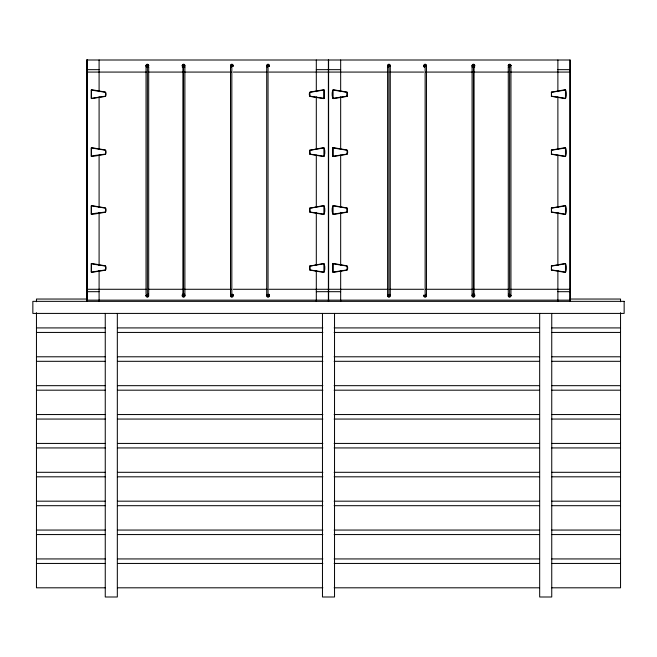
<?xml version="1.0" encoding="UTF-8"?>
<svg xmlns="http://www.w3.org/2000/svg" width="657" height="657" viewBox="0 0 657 657"><rect width="100%" height="100%" fill="white"/><g stroke="black" fill="none" stroke-linecap="round" stroke-linejoin="round"><path stroke-width="0.99" d="M86.79 301.349L87.036 60.001L87.028 301.349L87.02 291.692L99.092 291.692M87.159 60.001L86.921 301.349L86.896 60.001L570.186 60.001L570.186 301.349M146.7 296.603L146.7 295.658L148.03 295.658L147.874 294.361M147.365 296.759L147.365 64.591M148.03 296.603L148.03 295.658M182.901 296.603L182.901 295.658L184.231 295.658L184.075 294.361M183.566 296.759L183.566 64.591M184.231 296.603L184.231 295.658M231.165 296.603L231.165 295.658L232.496 295.658L232.34 294.361M231.831 296.759L231.831 64.591M232.496 296.603L232.496 295.658M230.681 295.133L231.165 294.648L230.5 295.798L231.001 294.755L230.681 295.133A1.33 1.33 0 0 0 231.831 297.128A1.33 1.33 0 0 0 232.989 295.133L232.66 294.755L233.161 295.798C232.159 294.681 233.268 294.09 232.496 294.361M267.374 296.603L267.374 295.658L268.705 295.658L268.549 294.361M268.04 296.759L268.04 64.591M268.705 296.603L268.705 295.658M266.882 295.133L266.709 295.798L267.21 294.755L266.882 295.133A1.33 1.33 0 0 0 268.04 297.128A1.33 1.33 0 0 0 269.189 295.133L268.869 294.755L269.37 295.798C268.36 294.681 269.469 294.09 268.705 294.361M388.271 296.603L388.271 295.658L389.601 295.658L389.445 294.361M388.936 296.759L388.936 64.591M389.601 296.603L389.601 295.658M424.471 296.603L424.471 295.658L425.802 295.658L425.646 294.361M425.136 296.759L425.136 64.591M425.802 296.603L425.802 295.658M472.744 296.603L472.744 295.658L474.075 295.658L473.919 294.361M473.41 296.759L473.41 64.591M474.075 296.603L474.075 295.658M508.945 296.603L508.945 295.658L510.275 295.658L510.119 294.361M509.61 296.759L509.61 64.591M510.275 296.603L510.275 295.658M91.504 90.017L91.504 98.328M91.504 147.94L91.504 156.251M91.504 205.863L91.504 214.174M91.504 263.786L91.504 272.097M323.901 98.328L323.901 90.017M323.901 156.251L323.901 147.94M333.074 90.017L333.074 98.328M323.901 214.174L323.901 205.863M333.074 147.94L333.074 156.251M323.901 272.097L323.901 263.786M333.074 205.863L333.074 214.174M333.074 263.786L333.074 272.097M565.472 98.328L565.472 90.017M565.472 156.251L565.472 147.94M565.472 214.174L565.472 205.863M565.472 272.097L565.472 263.786M91.216 90.066L91.159 98.024L91.602 98.607L105.284 96.431C106.377 95.684 106.368 92.801 105.292 92.046L91.865 89.722L91.216 90.066L105.646 92.333M91.216 263.835L91.159 271.801L91.602 272.376L105.284 270.208C106.377 269.452 106.368 266.57 105.292 265.814L91.865 263.49L91.216 263.835L105.646 266.11M184.765 66.127L184.231 66.702L184.896 65.552M472.744 294.648L472.079 295.798L472.744 294.648L472.26 295.133A1.33 1.33 0 0 0 473.41 297.128A1.33 1.33 0 0 0 474.559 295.133L474.239 294.755L474.74 295.798L474.075 294.648L474.075 66.743L474.74 65.552M309.669 150.289L309.849 154.247L323.54 156.547C325.272 156.095 325.289 148.08 323.531 147.644L309.669 150.289L324.09 147.94M309.669 208.212L309.849 212.17L323.54 214.469C325.272 214.018 325.289 206.002 323.531 205.567L309.669 208.212L324.09 205.863M309.669 266.134L309.849 270.093L323.54 272.392C325.272 271.941 325.289 263.925 323.531 263.49L309.669 266.134L324.09 263.786M347.298 96.111L347.118 92.152L333.436 89.722C331.686 90.157 331.695 98.172 333.436 98.624L346.863 96.431L347.372 95.84M347.298 211.956L347.118 207.998L333.436 205.567C331.686 206.002 331.695 214.018 333.436 214.469L346.863 212.277L347.372 211.685M148.03 66.702L148.696 65.552L148.195 66.595M269.189 66.217L269.37 65.552L269.189 66.217A1.33 1.33 0 0 0 268.04 64.222A1.33 1.33 0 0 0 266.882 66.217L267.21 66.595M390.094 66.217L390.266 65.552L390.094 66.217A1.33 1.33 0 0 0 388.936 64.222A1.33 1.33 0 0 0 387.786 66.217L388.106 66.595M387.786 295.133L387.605 295.798L388.106 294.755L387.786 295.133A1.33 1.33 0 0 0 388.936 297.128A1.33 1.33 0 0 0 390.094 295.133L390.266 295.798M423.987 295.133L423.806 295.798L423.987 295.133A1.33 1.33 0 0 0 425.136 297.128A1.33 1.33 0 0 0 426.294 295.133L425.974 294.755L426.467 295.798L426.294 295.133M232.989 66.217L233.161 65.552L232.989 66.217A1.33 1.33 0 0 0 231.831 64.222A1.33 1.33 0 0 0 230.681 66.217L231.001 66.595L230.5 65.552L231.165 66.702M426.294 66.217L426.467 65.552L425.974 66.595L426.294 66.217A1.33 1.33 0 0 0 425.136 64.222A1.33 1.33 0 0 0 423.987 66.217L424.307 66.595M474.239 66.595L474.609 66.135M551.428 92.152L551.428 96.324L565.119 98.624C566.851 98.172 566.86 90.157 565.11 89.722L551.42 92.152M551.428 150.075L551.428 154.247L565.119 156.547C566.851 156.095 566.86 148.08 565.11 147.644L551.42 150.075M551.428 207.998L551.428 212.17L565.119 214.469C566.851 214.018 566.86 206.002 565.11 205.567L551.42 207.998M551.428 265.921L551.428 270.093L565.119 272.392C566.851 271.941 566.86 263.925 565.11 263.49L551.42 265.921M184.395 66.595L184.716 66.217A1.33 1.33 0 0 0 183.566 64.222A1.33 1.33 0 0 0 182.416 66.217L182.736 66.595L182.235 65.552L182.901 66.702L182.901 294.607L182.235 295.798L182.901 294.648L182.416 295.133A1.33 1.33 0 0 0 183.566 297.128A1.33 1.33 0 0 0 184.716 295.133L184.395 294.755L184.896 295.798L184.231 294.648M146.7 294.648L146.035 295.798L146.7 294.648L146.207 295.133A1.33 1.33 0 0 0 147.365 297.128A1.33 1.33 0 0 0 148.515 295.133L148.195 294.755L148.696 295.798L148.03 294.648M474.559 66.217L474.075 66.702L474.559 66.217A1.33 1.33 0 0 0 473.41 64.222A1.33 1.33 0 0 0 472.26 66.217L472.58 66.595M510.275 66.702L510.941 65.552L510.275 66.702L510.768 66.217A1.33 1.33 0 0 0 509.61 64.222A1.33 1.33 0 0 0 508.461 66.217L508.781 66.595M508.945 294.648L508.28 295.798L508.781 294.755L508.461 295.133A1.33 1.33 0 0 0 509.61 297.128A1.33 1.33 0 0 0 510.768 295.133L510.44 294.755L510.941 295.798L510.275 294.648M146.856 66.989L146.7 65.692L148.03 65.692L148.03 64.747M183.057 66.989L182.901 65.692L184.231 65.692L184.231 64.747M231.321 66.989L231.165 65.692L232.496 65.692L232.496 64.747M267.53 66.989L267.374 65.692L268.705 65.692L268.705 64.747M388.427 66.989L388.271 65.692L389.601 65.692L389.601 64.747M424.627 66.989L424.471 65.692L425.802 65.692L425.802 64.747M472.9 66.989L472.744 65.692L474.075 65.692L474.075 64.747M509.101 66.989L508.945 65.692L510.275 65.692L510.275 64.747M146.035 66.989L146.035 294.361M231.165 294.369L230.5 294.361L230.5 66.989L231.165 66.981M266.709 66.989L266.709 294.361M387.605 66.989L387.605 294.361M472.744 294.369L472.079 294.361L472.079 66.989L472.744 66.981M508.945 294.369L508.28 294.361L508.28 66.989L508.945 66.981M148.03 66.981L148.696 66.989L148.696 294.361L148.03 294.369M184.231 66.981L184.896 66.989L184.896 294.361L184.231 294.369M390.266 294.361L390.266 66.989M426.467 294.361L426.467 66.989M510.941 294.361L510.941 66.989M182.901 66.981L182.235 66.989L182.901 66.989M474.075 294.369L474.74 294.361L474.075 294.361M148.03 66.989L148.696 66.989M184.231 66.989L184.896 66.989M230.5 66.989L231.165 66.989M424.471 66.989C423.708 67.269 424.808 66.677 423.806 65.552L423.987 66.217M472.079 66.989L472.744 66.989M474.075 66.989L474.74 66.989L474.075 66.981M508.28 66.989L508.945 66.989M87.028 69.658L99.092 69.658M316.304 69.658L328.377 69.658M328.599 69.658L340.671 69.658M557.883 69.658L569.947 69.658M87.028 72.073L146.339 72.073M148.383 72.073L231.223 72.073M233.268 72.073L267.013 72.073M269.058 72.073L328.377 72.073M328.599 72.073L387.917 72.073M389.962 72.073L423.708 72.073M425.752 72.073L508.592 72.073M510.637 72.073L569.947 72.073M324.09 90.017L309.759 92.333M332.885 90.017L347.216 92.333M565.669 90.017L551.33 92.333M105.646 96.144L91.307 98.328M309.759 96.144L324.09 98.328M347.216 96.144L332.885 98.328M551.33 96.144L565.669 98.328M91.307 147.94L105.646 150.256M332.885 147.94L347.216 150.256M565.669 147.94L551.33 150.256M105.646 154.066L91.159 155.947L91.159 148.244L91.602 147.661L105.292 149.968C106.368 150.724 106.377 153.607 105.284 154.354L91.857 156.547L91.216 156.202M309.759 154.066L324.09 156.251M347.216 154.066L332.885 156.251M551.33 154.066L565.669 156.251M91.307 205.863L105.646 208.179M332.885 205.863L347.216 208.179M565.669 205.863L551.33 208.179M105.646 211.989L91.159 213.87L91.159 206.167L91.602 205.584L105.292 207.891C106.368 208.647 106.377 211.529 105.284 212.277L91.857 214.469L91.216 214.125M309.759 211.989L324.09 214.174M347.216 211.989L332.885 214.174M551.33 211.989L565.669 214.174M332.885 263.786L347.216 266.11M565.669 263.786L551.33 266.11M105.646 269.912L91.307 272.097M309.759 269.912L324.09 272.097M347.216 269.912L332.885 272.097M551.33 269.912L565.669 272.097M87.028 289.277L146.339 289.277M148.383 289.277L231.223 289.277M233.268 289.277L267.013 289.277M269.058 289.277L328.377 289.277M328.599 289.277L387.917 289.277M389.962 289.277L423.708 289.277M425.752 289.277L508.592 289.277M510.637 289.277L569.947 289.277M316.304 291.692L328.377 291.692M328.599 291.692L340.671 291.692M557.883 291.692L569.947 291.692M148.03 294.361L148.696 294.361M182.901 294.361L182.235 294.361L182.901 294.369M184.231 294.361L184.896 294.361M230.5 294.361L231.165 294.361M472.079 294.361L472.744 294.361M508.28 294.361L508.945 294.361M86.757 299.042L36.455 299.042L36.455 301.752M570.243 299.042L620.545 299.042L620.545 301.752M87.028 300.142L570.186 300.142M36.455 327.917L105.235 327.917M117.554 327.917L322.858 327.917M334.142 327.917L539.446 327.917M551.765 327.917L620.545 327.917M36.455 332.434L105.235 332.434M117.554 332.434L322.858 332.434M334.142 332.434L539.446 332.434M551.765 332.434L620.545 332.434M36.455 356.792L105.235 356.792M117.554 356.792L322.858 356.792M334.142 356.792L539.446 356.792M551.765 356.792L620.545 356.792M36.455 361.309L105.235 361.309M117.554 361.309L322.858 361.309M334.142 361.309L539.446 361.309M551.765 361.309L620.545 361.309M36.455 385.675L105.235 385.675M117.554 385.675L322.858 385.675M334.142 385.675L539.446 385.675M551.765 385.675L620.545 385.675M36.455 390.184L105.235 390.184M117.554 390.184L322.858 390.184M334.142 390.184L539.446 390.184M551.765 390.184L620.545 390.184M36.455 414.551L105.235 414.551M117.554 414.551L322.858 414.551M334.142 414.551L539.446 414.551M551.765 414.551L620.545 414.551M36.455 419.059L105.235 419.059M117.554 419.059L322.858 419.059M334.142 419.059L539.446 419.059M551.765 419.059L620.545 419.059M36.455 443.426L105.235 443.426M117.554 443.426L322.858 443.426M334.142 443.426L539.446 443.426M551.765 443.426L620.545 443.426M36.455 447.934L105.235 447.934M117.554 447.934L322.858 447.934M334.142 447.934L539.446 447.934M551.765 447.934L620.545 447.934M36.455 472.301L105.235 472.301M117.554 472.301L322.858 472.301M334.142 472.301L539.446 472.301M551.765 472.301L620.545 472.301M36.455 476.818L105.235 476.818M117.554 476.818L322.858 476.818M334.142 476.818L539.446 476.818M551.765 476.818L620.545 476.818M36.455 501.176L105.235 501.176M117.554 501.176L322.858 501.176M334.142 501.176L539.446 501.176M551.765 501.176L620.545 501.176M36.455 505.693L105.235 505.693M117.554 505.693L322.858 505.693M334.142 505.693L539.446 505.693M551.765 505.693L620.545 505.693M36.455 530.059L105.235 530.059M117.554 530.059L322.858 530.059M334.142 530.059L539.446 530.059M551.765 530.059L620.545 530.059M36.455 534.568L105.235 534.568M117.554 534.568L322.858 534.568M334.142 534.568L539.446 534.568M551.765 534.568L620.545 534.568M36.455 558.935L105.235 558.935M117.554 558.935L322.858 558.935M334.142 558.935L539.446 558.935M551.765 558.935L620.545 558.935M36.455 563.443L105.235 563.443M117.554 563.443L322.858 563.443M334.142 563.443L539.446 563.443M551.765 563.443L620.545 563.443M105.235 587.81L36.455 587.81L36.455 312.691M117.554 587.81L322.858 587.81M334.142 587.81L539.446 587.81M551.765 587.81L620.545 587.81L620.545 312.691M508.461 66.217L508.28 65.552L508.945 66.702M472.26 66.217L472.079 65.552L472.744 66.702M182.416 66.217L182.901 66.702M146.207 66.217L146.7 66.702L146.035 65.552L146.536 66.595L146.207 66.217A1.33 1.33 0 0 1 147.365 64.222A1.33 1.33 0 0 1 148.515 66.217M232.496 294.648L232.989 295.133M268.705 294.648L269.189 295.133M508.461 65.93L508.674 66.989M472.26 65.93L472.465 66.989M510.555 294.361L510.768 295.42M474.354 294.361L474.559 295.42M423.987 65.93L424.2 66.989M387.786 65.93L388 66.989M426.081 294.361L426.294 295.42M389.88 294.361L390.094 295.42M266.882 65.93L267.095 66.989M230.681 65.93L230.894 66.989M268.976 294.361L269.189 295.42M232.775 294.361L232.989 295.42M182.416 65.93L182.621 66.989M146.207 65.93L146.421 66.989M184.502 294.361L184.716 295.42M148.301 294.361L148.515 295.42M86.896 60.001L87.061 64.09M569.947 60.001L569.947 301.349M557.883 60.001L557.883 91.701M557.883 96.817L557.883 148.975M557.883 155.109L557.883 207.267M557.883 212.375L557.883 265.559M557.883 270.668L557.883 301.349M551.749 313.414L551.749 596.999L539.676 596.999L539.676 313.414M551.486 92.637L551.486 95.84M551.486 150.56L551.486 153.763M551.486 208.483L551.486 211.685M551.486 266.405L551.486 269.608M508.945 64.747L508.945 65.692M472.744 64.747L472.744 65.692M424.471 64.747L424.471 65.692M388.271 64.747L388.271 65.692M347.068 92.637L347.068 95.84M347.068 150.56L347.068 153.763M347.068 208.483L347.068 211.685M347.068 266.405L347.068 269.608M340.671 60.001L340.671 91.701M340.671 96.817L340.671 148.975M340.671 155.109L340.671 207.267M340.671 212.375L340.671 265.559M340.671 270.668L340.671 301.349M334.536 313.414L334.536 596.999L322.464 596.999L322.464 313.414M328.599 60.001L328.623 301.349M328.377 60.001L328.377 301.349M316.304 60.001L316.304 91.701M316.304 96.817L316.304 148.975M316.304 155.109L316.304 207.267M316.304 212.375L316.304 265.559M316.304 270.668L316.304 301.349M309.907 92.637L309.907 95.84M309.907 150.56L309.907 153.763M309.907 208.483L309.907 211.685M309.907 266.405L309.907 269.608M267.374 64.747L267.374 65.692M231.165 64.747L231.165 65.692M182.901 64.747L182.901 65.692M146.7 64.747L146.7 65.692M117.324 313.414L117.324 596.999L105.251 596.999L105.251 313.414M105.49 92.637L105.49 95.84M105.49 150.56L105.49 153.763M105.49 208.483L105.49 211.685M105.49 266.405L105.49 269.608M99.092 60.001L99.092 91.701M99.092 96.817L99.092 148.975M99.092 155.109L99.092 207.267M99.092 212.375L99.092 265.559M99.092 270.668L99.092 301.349M324.238 98.024L323.54 98.624L310.112 96.431C309.02 95.684 309.028 92.801 310.104 92.046L323.794 89.738L324.238 90.321L324.238 98.024M332.787 147.989L332.729 155.947L333.173 156.53L346.863 154.354C347.955 153.607 347.939 150.724 346.863 149.968L333.436 147.644L332.787 147.989M332.787 263.835L332.729 271.801L333.173 272.376L346.863 270.208C347.955 269.452 347.947 266.57 346.863 265.814L333.436 263.49L332.787 263.835M624.15 301.349L32.85 301.349L32.85 313.414L624.15 313.414L624.15 301.349M474.559 295.133L474.075 294.648L474.559 295.133M387.786 66.217L387.605 65.552L387.786 66.217M266.882 66.217L266.709 65.552L266.882 66.217"/></g></svg>
